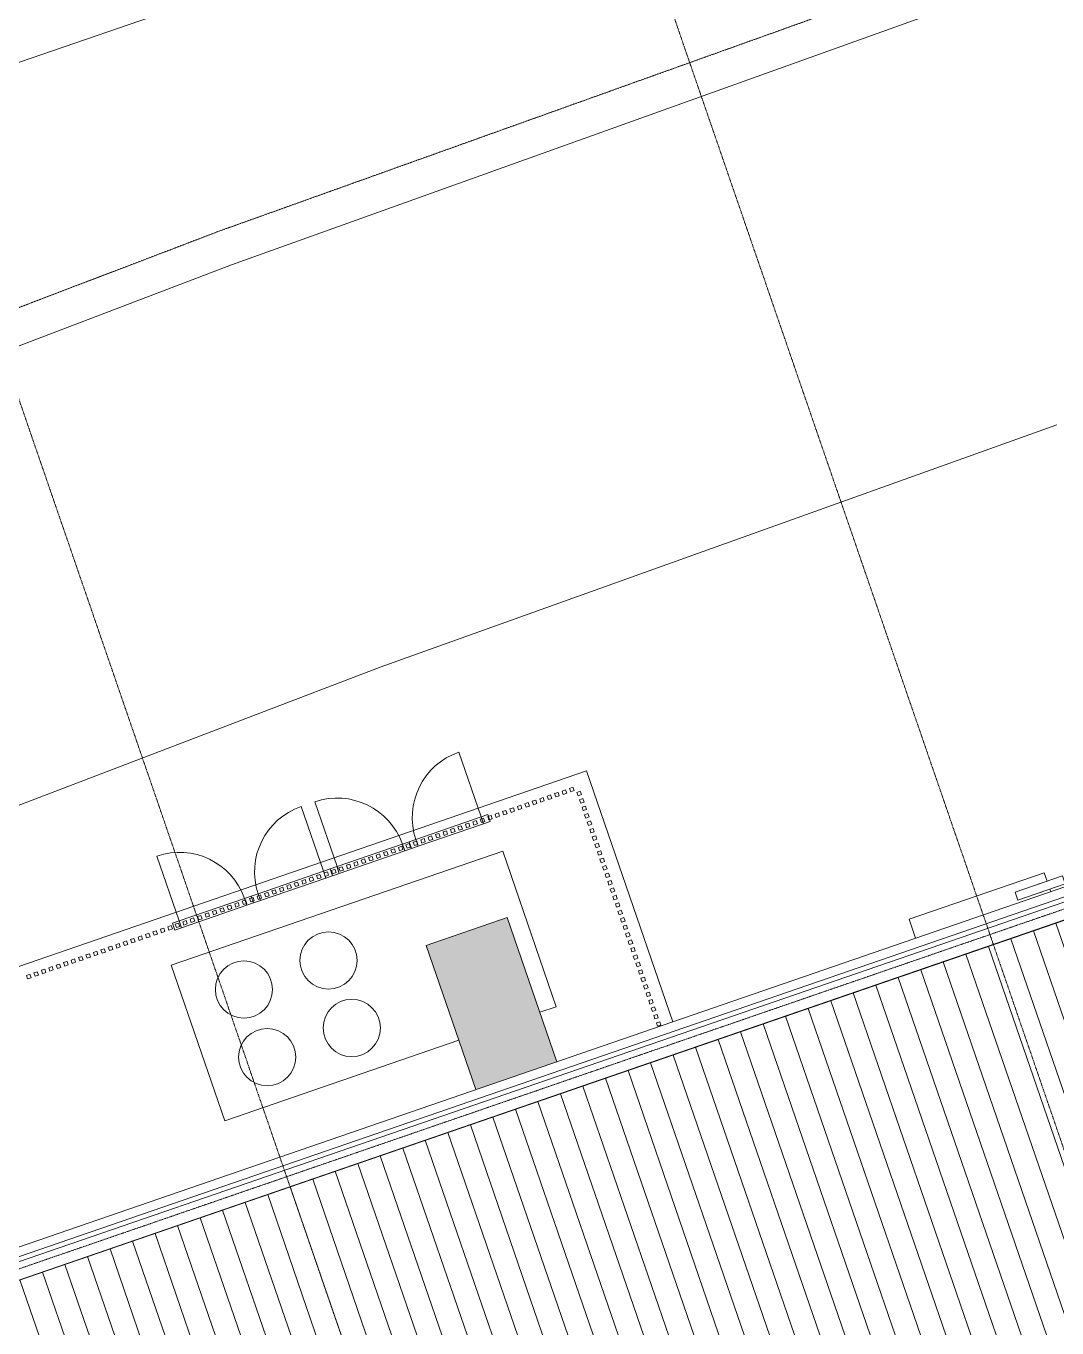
# Model space of a CAD drawing. Header units: millimetres. Extents: x -2478825 to -2336182, y 3945451 to 4053958.
# Drawn here: x -2424282 to -2409869, y 4006495 to 4024698 of the extents above; entities that cross this region are included whole.
import ezdxf

# ---------------------------------------------------------------- set-up
doc = ezdxf.new("R2010")
doc.units = ezdxf.units.MM
doc.linetypes.add('AEC_Double Dash', pattern=[39, 15, -4, 6, -4, 6, -4])
doc.linetypes.add('Grid Line', pattern=[21, 12, -3, 3, -3])
for name, color, linetype, lineweight in [('A-DETL-GENF', 92, 'Continuous', 5), ('A-DOOR', 31, 'Continuous', 5), ('A-FLOR', 192, 'Continuous', 5), ('A-GENM', 13, 'Continuous', 5), ('A-GLAZ-CWMG', 51, 'Continuous', 5), ('A-ROOF', 132, 'Continuous', 5), ('A-ROOF-OTLN', 132, 'Continuous', 5), ('A-ROOF-PATT', 132, 'Continuous', 5), ('C-PROP-LINE', 91, 'AEC_Double Dash', 13), ('F-FIRE', 13, 'Continuous', 5), ('S-FNDN', 32, 'Continuous', 5), ('S-GRID', 1, 'Continuous', 5)]:
    doc.layers.add(name, color=color, linetype=linetype, lineweight=lineweight)

# ---------------------------------------------------------------- blocks, each defined once
blk = doc.blocks.new('Hydrant_double4 - Hydrant_double-1019364-ROOF - Part A')
at = {"layer": 'F-FIRE'}
for p, q in [((-2397509, 3973380), (-2398171, 3973152)), ((-2397470, 3973267), (-2397509, 3973380)), ((-2398171, 3973152), (-2398132, 3973039)), ((-2398132, 3973039), (-2397470, 3973267))]:
    blk.add_line(p, q, dxfattribs=at)
for start, end in [(99.2863, 118.7145), (279.2863, 298.7145)]:
    blk.add_arc((-2397820, 3973209), 60, start, end, dxfattribs=at)
blk = doc.blocks.new('Rectangular Mullion - 50 x 50mm-V1-ROOF - Part A')
at = {"layer": 'A-GLAZ-CWMG'}
for p, q in [((-25, -25), (-25, 25)), ((-25, 25), (25, 25)), ((25, 25), (25, -25)), ((25, -25), (-25, -25))]:
    blk.add_line(p, q, dxfattribs=at)
blk = doc.blocks.new('Rectangular Mullion - 50 x 50mm-V2-ROOF - Part A')
at = {"layer": 'A-GLAZ-CWMG'}
for p, q in [((-25, -25), (-25, 25)), ((-25, 25), (25, 25)), ((25, 25), (25, -25)), ((25, -25), (-25, -25))]:
    blk.add_line(p, q, dxfattribs=at)
blk = doc.blocks.new('Mechanical - Condensers - Mechanical - Condensers-1249279-ROOF - Part A')
at = {"layer": 'A-GENM'}
for points in [[(-2417900, 4009860), (-2416954, 4010185), (-2417648, 4012199), (-2418593, 4011874), (-2418121, 4010502)], [(-2416954, 4010185), (-2416860, 4010218), (-2417553, 4012232), (-2417648, 4012199), (-2417063, 4010502)], [(-2417994, 4009827), (-2417900, 4009860), (-2418593, 4011874), (-2418688, 4011841), (-2418227, 4010502)]]:
    blk.add_hatch(color=256, dxfattribs=at).paths.add_polyline_path(points)
for p, q in [((-2417617, 4013162), (-2422251, 4011566)), ((-2416869, 4010987), (-2417617, 4013162)), ((-2418593, 4011874), (-2417648, 4012199)), ((-2417553, 4012232), (-2417648, 4012199)), ((-2416860, 4010218), (-2417553, 4012232)), ((-2418593, 4011874), (-2418688, 4011841)), ((-2418688, 4011841), (-2417994, 4009827)), ((-2422251, 4011566), (-2421502, 4009392)), ((-2417097, 4010908), (-2416869, 4010987)), ((-2421502, 4009392), (-2418232, 4010518))]:
    blk.add_line(p, q, dxfattribs=at)
for centre, start, end in [((-2420053, 4011634), 0, 180), ((-2421235, 4011227), 0, 180), ((-2420053, 4011634), 180, 0), ((-2421235, 4011227), 180, 0), ((-2419728, 4010689), 0, 180), ((-2420910, 4010282), 0, 180), ((-2419728, 4010689), 180, 0), ((-2420910, 4010282), 180, 0)]:
    blk.add_arc(centre, 400, start, end, dxfattribs=at)
blk = doc.blocks.new('Structural Foundations - Area 6 - Structural Foundations - Area 51-1592989-ROOF - Part A')
at = {"layer": 'S-FNDN'}
for p, q in [((-2410046, 4012860), (-2411937, 4012209)), ((-2410006, 4012744), (-2410046, 4012860)), ((-2409955, 4012595), (-2409967, 4012630)), ((-2411937, 4012209), (-2411846, 4011944))]:
    blk.add_line(p, q, dxfattribs=at)
blk = doc.blocks.new('Rectangular Mullion - 50 x 50mm-V23-ROOF - Part A')
at = {"layer": 'A-GLAZ-CWMG'}
for p, q in [((-25, -25), (-25, 25)), ((-25, 25), (25, 25)), ((25, 25), (25, -25)), ((25, -25), (-25, -25))]:
    blk.add_line(p, q, dxfattribs=at)
blk = doc.blocks.new('Skygate1 - Skygate-2245925-ROOF - Part A')
at = {"layer": 'A-GENM'}
blk.add_line((-2426818, 4006789), (-2403896, 4014682), dxfattribs=at)
blk = doc.blocks.new('Curtain_Wall_Batten_Door - Louvre Single Door-1889503-ROOF - Part A')
at = {"layer": 'A-DOOR'}
blk.add_line((483, -50), (483, -1008), dxfattribs=at)
blk.add_arc((483, -42), 966, 180.4813, 270, dxfattribs=at)
blk = doc.blocks.new('Rectangular Mullion - 100 x 100mm-1765089-ROOF - Part A')
at = {"layer": 'A-GLAZ-CWMG'}
for p, q in [((-2435916, 4007442), (-2435003, 4007757)), ((-2435003, 4007757), (-2434970, 4007662)), ((-2434970, 4007662), (-2435884, 4007347)), ((-2435884, 4007347), (-2435916, 4007442))]:
    blk.add_line(p, q, dxfattribs=at)
blk = doc.blocks.new('Rectangular Mullion - 100 x 100mm-1765060-ROOF - Part A')
at = {"layer": 'A-GLAZ-CWMG'}
for p, q in [((-100, -50), (-100, 50)), ((-100, 50), (0, 50)), ((0, 50), (0, -50)), ((0, -50), (-100, -50))]:
    blk.add_line(p, q, dxfattribs=at)
blk = doc.blocks.new('Rectangular Mullion - 100 x 100mm-1765061-ROOF - Part A')
at = {"layer": 'A-GLAZ-CWMG'}
for p, q in [((0, 50), (-100, 50)), ((-100, 50), (-100, -50)), ((0, -50), (0, 50)), ((-100, -50), (0, -50))]:
    blk.add_line(p, q, dxfattribs=at)
blk = doc.blocks.new('Curtain_Wall_Batten_Door - Louvre Single Door-2548306-ROOF - Part A')
at = {"layer": 'A-DOOR'}
blk.add_line((483, 50), (483, 1008), dxfattribs=at)
blk.add_arc((483, 42), 966, 90, 179.5187, dxfattribs=at)
blk = doc.blocks.new('Rectangular Mullion - 100 x 100mm-2548304-ROOF - Part A')
at = {"layer": 'A-GLAZ-CWMG'}
for p, q in [((-2434813, 4007822), (-2433900, 4008136)), ((-2433900, 4008136), (-2433867, 4008042)), ((-2433867, 4008042), (-2434781, 4007727)), ((-2434781, 4007727), (-2434813, 4007822))]:
    blk.add_line(p, q, dxfattribs=at)
blk = doc.blocks.new('Rectangular Mullion - 100 x 100mm-1677029-ROOF - Part A')
at = {"layer": 'A-GLAZ-CWMG'}
for p, q in [((-100, -50), (-100, 50)), ((-100, 50), (0, 50)), ((0, 50), (0, -50)), ((0, -50), (-100, -50))]:
    blk.add_line(p, q, dxfattribs=at)
blk = doc.blocks.new('Rectangular Mullion - 100 x 100mm-1677030-ROOF - Part A')
at = {"layer": 'A-GLAZ-CWMG'}
for p, q in [((0, 50), (-100, 50)), ((-100, 50), (-100, -50)), ((0, -50), (0, 50)), ((-100, -50), (0, -50))]:
    blk.add_line(p, q, dxfattribs=at)
blk = doc.blocks.new('Family - ___-240017-ROOF - Part A')
at = {"layer": 'C-PROP-LINE'}
for p, q in [((-2388364, 4033725), (-2421585, 4021829)), ((-2421585, 4021829), (-2439332, 4015057))]:
    blk.add_line(p, q, dxfattribs=at)
blk = doc.blocks.new('Dimension - Grids _2D_ - 1-200-1063973-ROOF - Part A')
at = {"layer": 'A-DETL-GENF'}
for p, q in [((-4523, 500), (-5023, 0)), ((-5023, 0), (-4523, 500)), ((4877, 500), (-4523, 500)), ((-4523, 500), (4877, 500)), ((5377, 0), (4877, 500)), ((5377, 0), (4877, 500)), ((-5023, 0), (-4523, -500)), ((-5023, 0), (-4523, -500)), ((4877, -500), (5377, 0)), ((5377, 0), (4877, -500)), ((-4523, -500), (4877, -500)), ((-4523, -500), (4877, -500))]:
    blk.add_line(p, q, dxfattribs=at)

msp = doc.modelspace()

# ---------------------------------------------------------------- hatches: boundary and pattern name
at = {"layer": 'A-ROOF-PATT'}
h = msp.add_hatch(dxfattribs=at)
h.set_pattern_fill('FP_2', color=256, style=0, pattern_type=2)
h.set_pattern_definition([(289, (-11344.07, 32944.8), (314.857686, 108.414195), [])])
h.paths.add_polyline_path([(-2452645, 3976761), (-2347469, 4012977), (-2347478, 4013009), (-2353742, 4031486), (-2459017, 3995236), (-2452861, 3977388)])
h.paths.add_polyline_path([(-2449020, 3987609), (-2449020, 3987611), (-2449019, 3987610)])
h.paths.add_polyline_path([(-2446492, 3988481), (-2446491, 3988482), (-2446491, 3988481)])
h.paths.add_polyline_path([(-2355845, 4019694), (-2355845, 4019695), (-2355844, 4019695)])
h.paths.add_polyline_path([(-2353316, 4020564), (-2353315, 4020566), (-2353315, 4020565)])
h.paths.add_polyline_path([(-2450316, 3986980), (-2450402, 3987232), (-2449881, 3987411), (-2449850, 3987324), (-2449703, 3987375), (-2449427, 3987470), (-2449421, 3987473), (-2444766, 3989078), (-2444780, 3989119), (-2444734, 3989135), (-2444723, 3989141), (-2444723, 3989144), (-2444565, 3989198), (-2444565, 3989198), (-2444551, 3989198), (-2444506, 3989213), (-2444491, 3989171), (-2439282, 3990965), (-2439297, 3991007), (-2439250, 3991023), (-2439239, 3991029), (-2439239, 3991032), (-2439082, 3991086), (-2439082, 3991086), (-2439067, 3991086), (-2439022, 3991102), (-2439008, 3991060), (-2433798, 3992853), (-2433813, 3992895), (-2433767, 3992912), (-2433756, 3992918), (-2433756, 3992920), (-2433598, 3992974), (-2433598, 3992974), (-2433584, 3992974), (-2433539, 3992990), (-2433524, 3992948), (-2428315, 3994742), (-2428329, 3994784), (-2428283, 3994800), (-2428272, 3994806), (-2428272, 3994808), (-2428114, 3994862), (-2428114, 3994862), (-2428100, 3994863), (-2428055, 3994878), (-2428041, 3994836), (-2422831, 3996630), (-2422846, 3996672), (-2422800, 3996688), (-2422789, 3996694), (-2422789, 3996696), (-2422631, 3996750), (-2422631, 3996751), (-2422617, 3996751), (-2422572, 3996766), (-2422557, 3996724), (-2417348, 3998518), (-2417362, 3998560), (-2417316, 3998576), (-2417305, 3998582), (-2417305, 3998584), (-2417147, 3998638), (-2417147, 3998639), (-2417133, 3998639), (-2417088, 3998654), (-2417074, 3998612), (-2411864, 4000406), (-2411879, 4000448), (-2411832, 4000464), (-2411822, 4000470), (-2411821, 4000473), (-2411664, 4000527), (-2411664, 4000527), (-2411647, 4000528), (-2411604, 4000543), (-2411590, 4000501), (-2406381, 4002294), (-2406395, 4002336), (-2406349, 4002353), (-2406338, 4002358), (-2406338, 4002361), (-2406180, 4002415), (-2406180, 4002415), (-2406166, 4002415), (-2406121, 4002431), (-2406106, 4002389), (-2400897, 4004183), (-2400912, 4004225), (-2400865, 4004241), (-2400854, 4004247), (-2400854, 4004249), (-2400697, 4004303), (-2400697, 4004303), (-2400682, 4004304), (-2400637, 4004319), (-2400623, 4004277), (-2395413, 4006071), (-2395428, 4006113), (-2395382, 4006129), (-2395371, 4006135), (-2395371, 4006137), (-2395213, 4006191), (-2395213, 4006191), (-2395199, 4006192), (-2395154, 4006207), (-2395139, 4006165), (-2389930, 4007959), (-2389944, 4008001), (-2389898, 4008017), (-2389887, 4008023), (-2389887, 4008025), (-2389729, 4008079), (-2389729, 4008080), (-2389715, 4008080), (-2389670, 4008095), (-2389656, 4008053), (-2384446, 4009847), (-2384461, 4009889), (-2384415, 4009905), (-2384404, 4009911), (-2384404, 4009914), (-2384246, 4009968), (-2384246, 4009968), (-2384232, 4009968), (-2384187, 4009984), (-2384172, 4009942), (-2378963, 4011735), (-2378977, 4011777), (-2378931, 4011794), (-2378920, 4011799), (-2378920, 4011802), (-2378762, 4011856), (-2378762, 4011856), (-2378748, 4011856), (-2378703, 4011872), (-2378689, 4011830), (-2373479, 4013623), (-2373494, 4013665), (-2373447, 4013682), (-2373437, 4013688), (-2373436, 4013690), (-2373279, 4013744), (-2373279, 4013744), (-2373265, 4013745), (-2373219, 4013760), (-2373205, 4013718), (-2367996, 4015512), (-2368010, 4015554), (-2367964, 4015570), (-2367953, 4015576), (-2367953, 4015578), (-2367795, 4015632), (-2367795, 4015632), (-2367781, 4015633), (-2367736, 4015648), (-2367721, 4015606), (-2362512, 4017400), (-2362527, 4017442), (-2362480, 4017458), (-2362469, 4017464), (-2362469, 4017466), (-2362312, 4017520), (-2362312, 4017521), (-2362297, 4017521), (-2362252, 4017536), (-2362238, 4017494), (-2357028, 4019288), (-2357042, 4019330), (-2356997, 4019346), (-2356986, 4019352), (-2356986, 4019355), (-2356828, 4019409), (-2356828, 4019409), (-2356814, 4019409), (-2356769, 4019424), (-2356754, 4019382), (-2351668, 4021133), (-2351698, 4021219), (-2351176, 4021399), (-2351090, 4021147), (-2351612, 4020968), (-2351666, 4021125), (-2352236, 4020928), (-2356752, 4019375), (-2356704, 4019236), (-2356751, 4019220), (-2356764, 4019223), (-2356765, 4019220), (-2356765, 4019219), (-2356922, 4019166), (-2356922, 4019166), (-2356933, 4019157), (-2356978, 4019142), (-2357026, 4019281), (-2362235, 4017487), (-2362187, 4017348), (-2362235, 4017332), (-2362247, 4017334), (-2362248, 4017332), (-2362249, 4017331), (-2362405, 4017278), (-2362405, 4017278), (-2362417, 4017269), (-2362462, 4017253), (-2362509, 4017392), (-2367719, 4015599), (-2367671, 4015460), (-2367719, 4015444), (-2367731, 4015446), (-2367732, 4015443), (-2367733, 4015443), (-2367889, 4015390), (-2367889, 4015389), (-2367900, 4015381), (-2367945, 4015365), (-2367993, 4015504), (-2373202, 4013710), (-2373155, 4013572), (-2373202, 4013556), (-2373215, 4013558), (-2373216, 4013555), (-2373216, 4013555), (-2373372, 4013502), (-2373372, 4013501), (-2373384, 4013493), (-2373429, 4013477), (-2373477, 4013616), (-2378686, 4011822), (-2378638, 4011683), (-2378686, 4011668), (-2378698, 4011670), (-2378699, 4011667), (-2378700, 4011667), (-2378856, 4011613), (-2378856, 4011613), (-2378867, 4011604), (-2378912, 4011589), (-2378960, 4011728), (-2384170, 4009934), (-2384122, 4009795), (-2384169, 4009780), (-2384182, 4009782), (-2384183, 4009779), (-2384183, 4009779), (-2384340, 4009725), (-2384340, 4009725), (-2384351, 4009716), (-2384396, 4009701), (-2384444, 4009840), (-2389653, 4008046), (-2389605, 4007907), (-2389653, 4007891), (-2389665, 4007893), (-2389666, 4007891), (-2389667, 4007890), (-2389823, 4007837), (-2389823, 4007837), (-2389834, 4007828), (-2389879, 4007813), (-2389927, 4007951), (-2395137, 4006158), (-2395089, 4006019), (-2395136, 4006003), (-2395149, 4006005), (-2395150, 4006002), (-2395153, 4006001), (-2395307, 4005949), (-2395307, 4005948), (-2395318, 4005940), (-2395363, 4005924), (-2395411, 4006063), (-2400620, 4004269), (-2400572, 4004131), (-2400620, 4004115), (-2400632, 4004117), (-2400633, 4004114), (-2400634, 4004114), (-2400790, 4004061), (-2400790, 4004060), (-2400802, 4004052), (-2400847, 4004036), (-2400894, 4004175), (-2406104, 4002381), (-2406056, 4002242), (-2406104, 4002227), (-2406116, 4002229), (-2406117, 4002226), (-2406118, 4002226), (-2406274, 4002172), (-2406274, 4002172), (-2406285, 4002163), (-2406330, 4002148), (-2406378, 4002287), (-2411587, 4000493), (-2411540, 4000354), (-2411587, 4000339), (-2411600, 4000341), (-2411601, 4000338), (-2411601, 4000338), (-2411757, 4000284), (-2411757, 4000284), (-2411769, 4000275), (-2411814, 4000260), (-2411862, 4000399), (-2417071, 3998605), (-2417023, 3998466), (-2417071, 3998450), (-2417083, 3998452), (-2417084, 3998450), (-2417085, 3998449), (-2417241, 3998396), (-2417241, 3998396), (-2417252, 3998387), (-2417297, 3998372), (-2417345, 3998510), (-2422555, 3996717), (-2422507, 3996578), (-2422554, 3996562), (-2422567, 3996564), (-2422568, 3996562), (-2422568, 3996561), (-2422725, 3996508), (-2422725, 3996508), (-2422736, 3996499), (-2422781, 3996483), (-2422829, 3996622), (-2428038, 3994828), (-2427990, 3994690), (-2428038, 3994674), (-2428050, 3994676), (-2428051, 3994673), (-2428052, 3994673), (-2428208, 3994620), (-2428208, 3994619), (-2428219, 3994611), (-2428264, 3994595), (-2428312, 3994734), (-2433522, 3992940), (-2433474, 3992801), (-2433521, 3992786), (-2433534, 3992788), (-2433535, 3992785), (-2433535, 3992785), (-2433692, 3992732), (-2433692, 3992731), (-2433703, 3992723), (-2433748, 3992707), (-2433796, 3992846), (-2439005, 3991052), (-2438957, 3990913), (-2439005, 3990898), (-2439017, 3990900), (-2439018, 3990897), (-2439019, 3990897), (-2439175, 3990843), (-2439175, 3990843), (-2439187, 3990834), (-2439232, 3990819), (-2439279, 3990958), (-2444489, 3989164), (-2444441, 3989025), (-2444489, 3989009), (-2444501, 3989012), (-2444502, 3989009), (-2444503, 3989008), (-2444659, 3988955), (-2444659, 3988955), (-2444670, 3988946), (-2444715, 3988931), (-2444765, 3989070), (-2444930, 3989012), (-2449848, 3987316), (-2449794, 3987159), (-2450315, 3986980)])
h.paths.add_polyline_path([(-2448138, 3987908), (-2448127, 3987910), (-2448136, 3987908)])
h.paths.add_polyline_path([(-2445249, 3988903), (-2445238, 3988906), (-2445247, 3988904)])
h.paths.add_polyline_path([(-2354962, 4019992), (-2354952, 4019994), (-2354961, 4019992)])
h.paths.add_polyline_path([(-2352072, 4020986), (-2352062, 4020988), (-2352071, 4020986)])

# ---------------------------------------------------------------- linework, layer by layer
at = {"layer": 'A-FLOR'}
for p, q in [((-2421411, 4021360), (-2411511, 4024905)), ((-2439133, 4014597), (-2421411, 4021360)), ((-2409869, 4019121), (-2419330, 4015733)), ((-2419330, 4015733), (-2436744, 4009087)), ((-2416445, 4014284), (-2448810, 4003140)), ((-2415237, 4010776), (-2416445, 4014284))]:
    msp.add_line(p, q, dxfattribs=at)
at = {"layer": 'A-ROOF'}
msp.add_line((-2353742, 4031486), (-2459017, 3995236), dxfattribs=at)
at = {"layer": 'A-ROOF-OTLN'}
for p, q in [((-2459365, 3995444), (-2353843, 4031779)), ((-2353822, 4031717), (-2459344, 3995382)), ((-2459266, 3995156), (-2354127, 4031359))]:
    msp.add_line(p, q, dxfattribs=at)
at = {"layer": 'S-GRID', "linetype": 'Grid Line'}
for p, q in [((-2354085, 4031526), (-2477051, 3989185)), ((-2395149, 3966526), (-2416721, 4029175)), ((-2404982, 3963140), (-2426554, 4025789))]:
    msp.add_line(p, q, dxfattribs=at)

# ---------------------------------------------------------------- block references
at = {"layer": 'A-DETL-GENF', "rotation": 19.00040712023049}
msp.add_blockref('Dimension - Grids _2D_ - 1-200-1063973-ROOF - Part A', (-2421245, 4025798), dxfattribs=at)
at = {"layer": 'A-DOOR'}
for name, p, rotation in [('Curtain_Wall_Batten_Door - Louvre Single Door-2548306-ROOF - Part A', (-2418359, 4013435), 19.00040712021258), ('Curtain_Wall_Batten_Door - Louvre Single Door-1889503-ROOF - Part A', (-2419461, 4013055), 199.0004071202172), ('Curtain_Wall_Batten_Door - Louvre Single Door-2548306-ROOF - Part A', (-2420564, 4012675), 19.00040712023325), ('Curtain_Wall_Batten_Door - Louvre Single Door-1889503-ROOF - Part A', (-2421667, 4012296), 199.0004071202379)]:
    msp.add_blockref(name, p, dxfattribs=dict(at, rotation=rotation))
at = {"layer": 'A-GENM'}
for name in ['Mechanical - Condensers - Mechanical - Condensers-1249279-ROOF - Part A', 'Skygate1 - Skygate-2245925-ROOF - Part A']:
    msp.add_blockref(name, (0, 0), dxfattribs=at)
at = {"layer": 'A-GLAZ-CWMG', "extrusion": (0, 0, -1)}
for name, p, rotation in [('Rectangular Mullion - 50 x 50mm-V1-ROOF - Part A', (2417068, 4013879), 160.9995928798067), ('Rectangular Mullion - 50 x 50mm-V1-ROOF - Part A', (2416964, 4013915), 160.9995928798067), ('Rectangular Mullion - 50 x 50mm-V1-ROOF - Part A', (2416860, 4013951), 160.9995928798067), ('Rectangular Mullion - 50 x 50mm-V1-ROOF - Part A', (2416755, 4013987), 160.9995928798067), ('Rectangular Mullion - 50 x 50mm-V1-ROOF - Part A', (2416651, 4014023), 160.9995928798067), ('Rectangular Mullion - 50 x 50mm-V1-ROOF - Part A', (2416548, 4013968), 250.9995928798129), ('Rectangular Mullion - 50 x 50mm-V1-ROOF - Part A', (2417588, 4013700), 160.9995928798067), ('Rectangular Mullion - 50 x 50mm-V1-ROOF - Part A', (2417484, 4013736), 160.9995928798067), ('Rectangular Mullion - 50 x 50mm-V1-ROOF - Part A', (2417380, 4013772), 160.9995928798067), ('Rectangular Mullion - 50 x 50mm-V1-ROOF - Part A', (2417276, 4013808), 160.9995928798067), ('Rectangular Mullion - 50 x 50mm-V1-ROOF - Part A', (2417172, 4013843), 160.9995928798067), ('Rectangular Mullion - 50 x 50mm-V1-ROOF - Part A', (2416512, 4013864), 250.9995928798129), ('Rectangular Mullion - 50 x 50mm-V1-ROOF - Part A', (2416476, 4013760), 250.9995928798129), ('Rectangular Mullion - 50 x 50mm-V2-ROOF - Part A', (2418108, 4013521), 160.9995928798067), ('Rectangular Mullion - 50 x 50mm-V2-ROOF - Part A', (2418004, 4013557), 160.9995928798067), ('Rectangular Mullion - 50 x 50mm-V2-ROOF - Part A', (2417900, 4013593), 160.9995928798067), ('Rectangular Mullion - 100 x 100mm-1677029-ROOF - Part A', (2417807, 4013625), 160.9995928797874), ('Rectangular Mullion - 50 x 50mm-V23-ROOF - Part A', (2417796, 4013629), 160.9995928798067), ('Rectangular Mullion - 50 x 50mm-V1-ROOF - Part A', (2417692, 4013664), 160.9995928798067), ('Rectangular Mullion - 50 x 50mm-V1-ROOF - Part A', (2416441, 4013656), 250.9995928798129), ('Rectangular Mullion - 50 x 50mm-V1-ROOF - Part A', (2416405, 4013552), 250.9995928798129), ('Rectangular Mullion - 50 x 50mm-V2-ROOF - Part A', (2418628, 4013342), 160.9995928798067), ('Rectangular Mullion - 50 x 50mm-V2-ROOF - Part A', (2418524, 4013378), 160.9995928798067), ('Rectangular Mullion - 50 x 50mm-V2-ROOF - Part A', (2418420, 4013414), 160.9995928798067), ('Rectangular Mullion - 50 x 50mm-V2-ROOF - Part A', (2418316, 4013450), 160.9995928798067), ('Rectangular Mullion - 50 x 50mm-V2-ROOF - Part A', (2418212, 4013485), 160.9995928798067), ('Rectangular Mullion - 50 x 50mm-V1-ROOF - Part A', (2416369, 4013448), 250.9995928798129), ('Rectangular Mullion - 50 x 50mm-V1-ROOF - Part A', (2416333, 4013344), 250.9995928798129), ('Rectangular Mullion - 50 x 50mm-V2-ROOF - Part A', (2419148, 4013163), 160.9995928798067), ('Rectangular Mullion - 50 x 50mm-V2-ROOF - Part A', (2419044, 4013199), 160.9995928798067), ('Rectangular Mullion - 50 x 50mm-V2-ROOF - Part A', (2418940, 4013235), 160.9995928798067), ('Rectangular Mullion - 50 x 50mm-V2-ROOF - Part A', (2418836, 4013270), 160.9995928798067), ('Rectangular Mullion - 50 x 50mm-V2-ROOF - Part A', (2418732, 4013306), 160.9995928798067), ('Rectangular Mullion - 50 x 50mm-V1-ROOF - Part A', (2416297, 4013240), 250.9995928798129), ('Rectangular Mullion - 50 x 50mm-V2-ROOF - Part A', (2419668, 4012984), 160.9995928798067), ('Rectangular Mullion - 50 x 50mm-V2-ROOF - Part A', (2419564, 4013020), 160.9995928798067), ('Rectangular Mullion - 50 x 50mm-V2-ROOF - Part A', (2419460, 4013056), 160.9995928798067), ('Rectangular Mullion - 50 x 50mm-V2-ROOF - Part A', (2419356, 4013091), 160.9995928798067), ('Rectangular Mullion - 50 x 50mm-V2-ROOF - Part A', (2419252, 4013127), 160.9995928798067), ('Rectangular Mullion - 50 x 50mm-V1-ROOF - Part A', (2416262, 4013136), 250.9995928798129), ('Rectangular Mullion - 50 x 50mm-V1-ROOF - Part A', (2416226, 4013032), 250.9995928798129), ('Rectangular Mullion - 50 x 50mm-V2-ROOF - Part A', (2420188, 4012805), 160.9995928798067), ('Rectangular Mullion - 100 x 100mm-1677029-ROOF - Part A', (2420013, 4012865), 160.9995928797667), ('Rectangular Mullion - 50 x 50mm-V2-ROOF - Part A', (2420084, 4012841), 160.9995928798067), ('Rectangular Mullion - 100 x 100mm-1765060-ROOF - Part A', (2420013, 4012865), 340.9995928797828), ('Rectangular Mullion - 50 x 50mm-V2-ROOF - Part A', (2419980, 4012877), 160.9995928798067), ('Rectangular Mullion - 50 x 50mm-V2-ROOF - Part A', (2419876, 4012912), 160.9995928798067), ('Rectangular Mullion - 50 x 50mm-V2-ROOF - Part A', (2419772, 4012948), 160.9995928798067), ('Rectangular Mullion - 50 x 50mm-V1-ROOF - Part A', (2416190, 4012928), 250.9995928798129), ('Rectangular Mullion - 50 x 50mm-V1-ROOF - Part A', (2416154, 4012824), 250.9995928798129), ('Rectangular Mullion - 50 x 50mm-V2-ROOF - Part A', (2420708, 4012626), 160.9995928798067), ('Rectangular Mullion - 50 x 50mm-V2-ROOF - Part A', (2420604, 4012662), 160.9995928798067), ('Rectangular Mullion - 50 x 50mm-V2-ROOF - Part A', (2420500, 4012697), 160.9995928798067), ('Rectangular Mullion - 50 x 50mm-V2-ROOF - Part A', (2420396, 4012733), 160.9995928798067), ('Rectangular Mullion - 50 x 50mm-V2-ROOF - Part A', (2420292, 4012769), 160.9995928798067), ('Rectangular Mullion - 50 x 50mm-V1-ROOF - Part A', (2416118, 4012720), 250.9995928798129), ('Rectangular Mullion - 50 x 50mm-V1-ROOF - Part A', (2416083, 4012616), 250.9995928798129), ('Rectangular Mullion - 50 x 50mm-V2-ROOF - Part A', (2421228, 4012447), 160.9995928798067), ('Rectangular Mullion - 50 x 50mm-V2-ROOF - Part A', (2421124, 4012483), 160.9995928798067), ('Rectangular Mullion - 50 x 50mm-V2-ROOF - Part A', (2421020, 4012518), 160.9995928798067), ('Rectangular Mullion - 50 x 50mm-V2-ROOF - Part A', (2420916, 4012554), 160.9995928798067), ('Rectangular Mullion - 50 x 50mm-V2-ROOF - Part A', (2420812, 4012590), 160.9995928798067), ('Rectangular Mullion - 50 x 50mm-V1-ROOF - Part A', (2416047, 4012512), 250.9995928798129), ('Rectangular Mullion - 50 x 50mm-V2-ROOF - Part A', (2421852, 4012232), 160.9995928798067), ('Rectangular Mullion - 50 x 50mm-V2-ROOF - Part A', (2421748, 4012268), 160.9995928798067), ('Rectangular Mullion - 50 x 50mm-V2-ROOF - Part A', (2421644, 4012304), 160.9995928798067), ('Rectangular Mullion - 50 x 50mm-V2-ROOF - Part A', (2421540, 4012339), 160.9995928798067), ('Rectangular Mullion - 50 x 50mm-V2-ROOF - Part A', (2421436, 4012375), 160.9995928798067), ('Rectangular Mullion - 50 x 50mm-V2-ROOF - Part A', (2421332, 4012411), 160.9995928798067), ('Rectangular Mullion - 50 x 50mm-V1-ROOF - Part A', (2416011, 4012408), 250.9995928798129), ('Rectangular Mullion - 50 x 50mm-V1-ROOF - Part A', (2415975, 4012304), 250.9995928798129), ('Rectangular Mullion - 50 x 50mm-V1-ROOF - Part A', (2422372, 4012053), 160.9995928798067), ('Rectangular Mullion - 50 x 50mm-V1-ROOF - Part A', (2422268, 4012089), 160.9995928798067), ('Rectangular Mullion - 100 x 100mm-1765060-ROOF - Part A', (2422218, 4012106), 340.9995928797622), ('Rectangular Mullion - 50 x 50mm-V2-ROOF - Part A', (2422164, 4012124), 160.9995928798067), ('Rectangular Mullion - 50 x 50mm-V2-ROOF - Part A', (2422060, 4012160), 160.9995928798067), ('Rectangular Mullion - 50 x 50mm-V2-ROOF - Part A', (2421956, 4012196), 160.9995928798067), ('Rectangular Mullion - 50 x 50mm-V1-ROOF - Part A', (2415939, 4012200), 250.9995928798129), ('Rectangular Mullion - 50 x 50mm-V1-ROOF - Part A', (2415903, 4012096), 250.9995928798129), ('Rectangular Mullion - 50 x 50mm-V1-ROOF - Part A', (2422892, 4011874), 160.9995928798067), ('Rectangular Mullion - 50 x 50mm-V1-ROOF - Part A', (2422788, 4011910), 160.9995928798067), ('Rectangular Mullion - 50 x 50mm-V1-ROOF - Part A', (2422684, 4011945), 160.9995928798067), ('Rectangular Mullion - 50 x 50mm-V1-ROOF - Part A', (2422580, 4011981), 160.9995928798067), ('Rectangular Mullion - 50 x 50mm-V1-ROOF - Part A', (2422476, 4012017), 160.9995928798067), ('Rectangular Mullion - 50 x 50mm-V1-ROOF - Part A', (2415868, 4011992), 250.9995928798129), ('Rectangular Mullion - 50 x 50mm-V1-ROOF - Part A', (2415832, 4011888), 250.9995928798129), ('Rectangular Mullion - 50 x 50mm-V1-ROOF - Part A', (2423412, 4011695), 160.9995928798067), ('Rectangular Mullion - 50 x 50mm-V1-ROOF - Part A', (2423308, 4011731), 160.9995928798067), ('Rectangular Mullion - 50 x 50mm-V1-ROOF - Part A', (2423204, 4011766), 160.9995928798067), ('Rectangular Mullion - 50 x 50mm-V1-ROOF - Part A', (2423100, 4011802), 160.9995928798067), ('Rectangular Mullion - 50 x 50mm-V1-ROOF - Part A', (2422996, 4011838), 160.9995928798067), ('Rectangular Mullion - 50 x 50mm-V1-ROOF - Part A', (2415796, 4011784), 250.9995928798129), ('Rectangular Mullion - 50 x 50mm-V1-ROOF - Part A', (2423932, 4011516), 160.9995928798067), ('Rectangular Mullion - 50 x 50mm-V1-ROOF - Part A', (2423828, 4011551), 160.9995928798067), ('Rectangular Mullion - 50 x 50mm-V1-ROOF - Part A', (2423724, 4011587), 160.9995928798067), ('Rectangular Mullion - 50 x 50mm-V1-ROOF - Part A', (2423620, 4011623), 160.9995928798067), ('Rectangular Mullion - 50 x 50mm-V1-ROOF - Part A', (2423516, 4011659), 160.9995928798067), ('Rectangular Mullion - 50 x 50mm-V1-ROOF - Part A', (2415760, 4011680), 250.9995928798129), ('Rectangular Mullion - 50 x 50mm-V1-ROOF - Part A', (2415724, 4011576), 250.9995928798129), ('Rectangular Mullion - 50 x 50mm-V1-ROOF - Part A', (2424244, 4011408), 160.9995928798067), ('Rectangular Mullion - 50 x 50mm-V1-ROOF - Part A', (2424140, 4011444), 160.9995928798067), ('Rectangular Mullion - 50 x 50mm-V1-ROOF - Part A', (2424036, 4011480), 160.9995928798067), ('Rectangular Mullion - 50 x 50mm-V1-ROOF - Part A', (2415689, 4011472), 250.9995928798129), ('Rectangular Mullion - 50 x 50mm-V1-ROOF - Part A', (2415653, 4011368), 250.9995928798129), ('Rectangular Mullion - 50 x 50mm-V1-ROOF - Part A', (2415617, 4011264), 250.9995928798129), ('Rectangular Mullion - 50 x 50mm-V1-ROOF - Part A', (2415581, 4011160), 250.9995928798129), ('Rectangular Mullion - 50 x 50mm-V1-ROOF - Part A', (2415545, 4011056), 250.9995928798129), ('Rectangular Mullion - 50 x 50mm-V1-ROOF - Part A', (2415509, 4010952), 250.9995928798129), ('Rectangular Mullion - 50 x 50mm-V1-ROOF - Part A', (2415474, 4010848), 250.9995928798129), ('Rectangular Mullion - 50 x 50mm-V1-ROOF - Part A', (2415438, 4010744), 250.9995928798129)]:
    msp.add_blockref(name, p, dxfattribs=dict(at, rotation=rotation))
at = {"layer": 'A-GLAZ-CWMG'}
for name, p in [('Rectangular Mullion - 100 x 100mm-2548304-ROOF - Part A', (15982, 5503)), ('Rectangular Mullion - 100 x 100mm-1765089-ROOF - Part A', (15982, 5503)), ('Rectangular Mullion - 100 x 100mm-2548304-ROOF - Part A', (13776, 4744)), ('Rectangular Mullion - 100 x 100mm-1765089-ROOF - Part A', (13776, 4744))]:
    msp.add_blockref(name, p, dxfattribs=at)
for name, p, rotation in [('Rectangular Mullion - 100 x 100mm-1765061-ROOF - Part A', (-2418910, 4013245), 19.00040712021717), ('Rectangular Mullion - 100 x 100mm-1677030-ROOF - Part A', (-2418910, 4013245), 199.0004071202125), ('Rectangular Mullion - 100 x 100mm-1765061-ROOF - Part A', (-2421116, 4012485), 19.00040712023784), ('Rectangular Mullion - 100 x 100mm-1677030-ROOF - Part A', (-2421116, 4012485), 199.0004071202332)]:
    msp.add_blockref(name, p, dxfattribs=dict(at, rotation=rotation))
at = {"layer": 'C-PROP-LINE'}
msp.add_blockref('Family - ___-240017-ROOF - Part A', (0, 0), dxfattribs=at)
at = {"layer": 'F-FIRE'}
msp.add_blockref('Hydrant_double4 - Hydrant_double-1019364-ROOF - Part A', (-12283, 39437), dxfattribs=at)
at = {"layer": 'S-FNDN'}
msp.add_blockref('Structural Foundations - Area 6 - Structural Foundations - Area 51-1592989-ROOF - Part A', (0, 0), dxfattribs=at)

doc.saveas('drawing.dxf')
